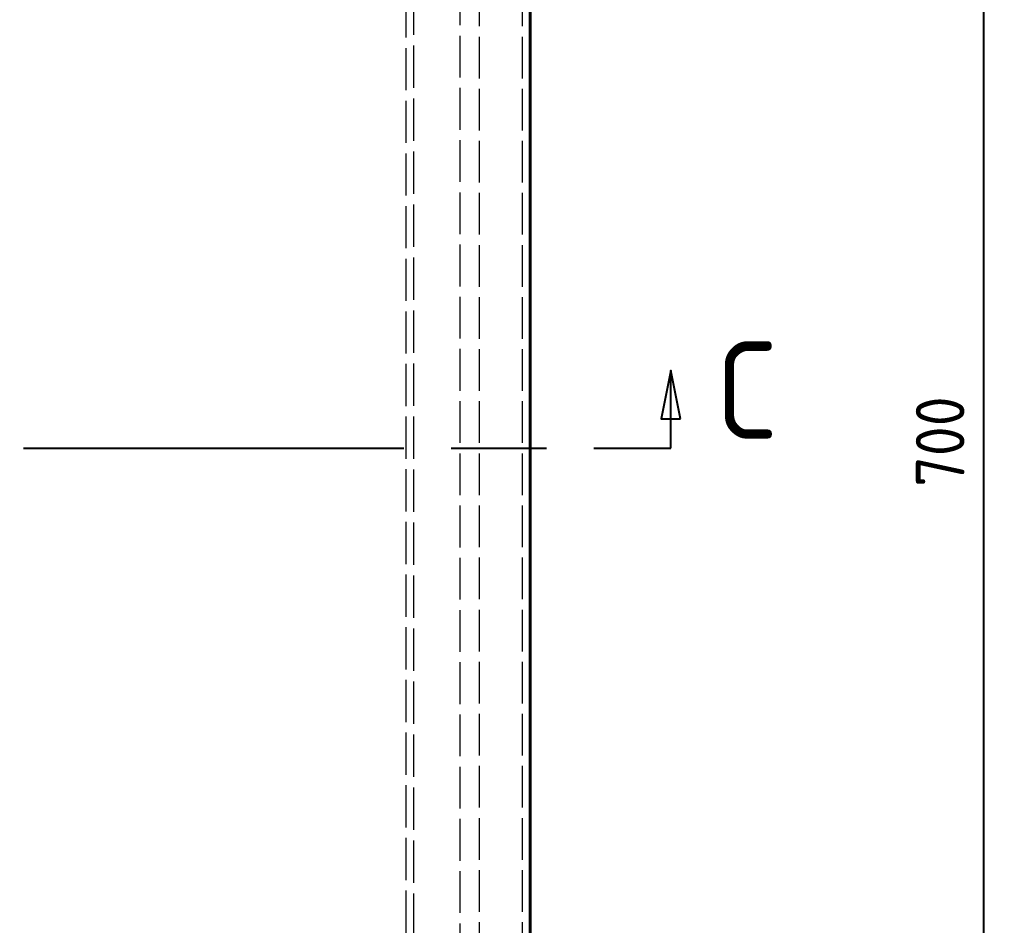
# Model space of a CAD drawing. Header units: millimetres. Extents: x 0 to 2970, y 0 to 2100.
# Drawn here: x 1481.8 to 1734.7, y 939.3 to 1172 of the extents above; entities that cross this region are included whole.
import ezdxf

# ---------------------------------------------------------------- set-up
doc = ezdxf.new("R2010")
doc.units = ezdxf.units.MM
doc.header["$LTSCALE"] = 5
for name, pattern in [('CHAIN', [0.3543, 0.2362, -0.0295, 0.0591, -0.0295]), ('DASHED', [0.2067, 0.1654, -0.0413]), ('DOUBLE_DASH_CHAIN', [1.2403, 0.6614, -0.0827, 0.1654, -0.0827, 0.1654, -0.0827])]:
    doc.linetypes.add(name, pattern=pattern)
for name, color, linetype, lineweight in [('가려진 것(ISO)', 2, 'DASHED', 18), ('가시적인 것(ISO)', 3, 'Continuous', 40), ('단면선(ISO)', 7, 'CHAIN', 25), ('치수(ISO)', 2, 'Continuous', 25)]:
    doc.layers.add(name, color=color, linetype=linetype, lineweight=lineweight)
doc.styles.add('부품번호텍스트_PSTEK_POSCO', font='isocp.shx')
doc.styles.add('치수 텍스트_PSTEK_POSCO', font='isocp.shx')
doc.dimstyles.new('치수_PSTEK_POSCO', dxfattribs={"dimscale": 5, "dimtxt": 2.5, "dimasz": 1.5, "dimexe": 1, "dimexo": 1.5, "dimgap": 1, "dimtad": 1, "dimrnd": 1e-08, "dimdsep": 46, "dimtxsty": '치수 텍스트_PSTEK_POSCO', "dimcen": 0.09, "dimdle": 10, "dimclrd": 7, "dimclre": 7, "dimclrt": 2, "dimadec": 1, "dimazin": 2, "dimtfac": 1, "dimtmove": 0, "dimatfit": 3, "dimfxl": 0, "dimtolj": 1, "dimlwd": -1, "dimlwe": -1, "dimarcsym": 0})

# ---------------------------------------------------------------- blocks, each defined once
blk = doc.blocks.new('2dTransSection0')
at = {"layer": '단면선(ISO)', "linetype": 'Continuous'}
for p, q in [((329.85, 216.385), (329.35, 213.885)), ((329.85, 213.885), (329.85, 216.385)), ((330.35, 213.885), (329.85, 216.385)), ((329.35, 213.885), (330.35, 213.885)), ((329.85, 212.385), (329.85, 213.885)), ((325.894, 212.385), (329.85, 212.385))]:
    blk.add_line(p, q, dxfattribs=at)
at = {"layer": '단면선(ISO)', "linetype": 'DOUBLE_DASH_CHAIN', "ltscale": 5.910551}
blk.add_line((223.262, 212.385), (329.85, 212.385), dxfattribs=at)
at = {"layer": '단면선(ISO)', "linetype": 'Continuous', "flags": 128}
blk.add_lwpolyline([(330.35, 213.885), (329.85, 216.385), (329.35, 213.885), (330.35, 213.885)], dxfattribs=at)
at = {"layer": '단면선(ISO)'}
blk.add_solid([(330.35, 213.885), (329.85, 216.385), (329.35, 213.885), (330.35, 213.885)], dxfattribs=at)
at = {"layer": '단면선(ISO)', "insert": (332.146, 212.868), "char_height": 5, "attachment_point": 7, "style": '부품번호텍스트_PSTEK_POSCO'}
blk.add_mtext('C', dxfattribs=at)
blk = doc.blocks.new('*D37')
at = {"layer": 'Defpoints', "color": 0, "transparency": 16777216}
for p in [(1613.09, 1413.26), (1729.73, 1413.26), (1613.09, 713.26)]:
    blk.add_point(p, dxfattribs=at)
at = {"layer": '치수(ISO)', "color": 7, "transparency": 16777216}
for p, q in [((1620.59, 1413.26), (1734.73, 1413.26)), ((1729.73, 720.76), (1729.73, 1405.76)), ((1620.59, 713.26), (1734.73, 713.26))]:
    blk.add_line(p, q, dxfattribs=at)
for points in [[(1728.48, 1405.76), (1730.98, 1405.76), (1729.73, 1413.26)], [(1728.48, 720.76), (1730.98, 720.76), (1729.73, 713.26)]]:
    blk.add_solid(points, dxfattribs=at)
at = {"layer": '치수(ISO)', "color": 2, "transparency": 16777216, "insert": (1718.48, 1052), "char_height": 12.5, "attachment_point": 4, "rotation": 90, "style": '치수 텍스트_PSTEK_POSCO'}
blk.add_mtext('\\A1;700', dxfattribs=at)

msp = doc.modelspace()

# ---------------------------------------------------------------- linework, layer by layer
at = {"layer": '가려진 것(ISO)', "ltscale": 12.950765}
for p, q in [((1600.086, 715.259), (1600.086, 1411.259)), ((1611.086, 715.259), (1611.086, 1411.259))]:
    msp.add_line(p, q, dxfattribs=at)
at = {"layer": '가려진 것(ISO)', "ltscale": 12.981777}
msp.add_line((1595.086, 741.259), (1595.086, 1385.259), dxfattribs=at)
at = {"layer": '가려진 것(ISO)', "ltscale": 13.093289}
msp.add_line((1581.086, 1381.259), (1581.086, 745.259), dxfattribs=at)
at = {"layer": '가려진 것(ISO)', "ltscale": 13.175637}
msp.add_line((1583.086, 1383.259), (1583.086, 743.259), dxfattribs=at)
at = {"layer": '가시적인 것(ISO)'}
msp.add_line((1613.086, 713.259), (1613.086, 1413.259), dxfattribs=at)

# ---------------------------------------------------------------- block references
at = {"layer": '단면선(ISO)', "xscale": 5, "yscale": 5, "zscale": 5}
msp.add_blockref('2dTransSection0', (0, 0), dxfattribs=at)

# ---------------------------------------------------------------- dimensions: what is measured, and where the dimension line sits
at = {"layer": '치수(ISO)', "color": 7}
dim = msp.add_linear_dim(base=(1729.727, 1413.259), p1=(1613.086, 713.259), p2=(1613.086, 1413.259), angle=90, dimstyle='치수_PSTEK_POSCO', override={"dimdec": 2, "dimtp": 0, "dimtm": 0, "dimtdec": 2, "dimtofl": 0, "dimatfit": 1}, dxfattribs=at)
dim.commit()
dim.dimension.update_dxf_attribs({"geometry": '*D37', "text_midpoint": (1729.727, 1063.259), "dimtype": 160})

doc.saveas('drawing.dxf')
